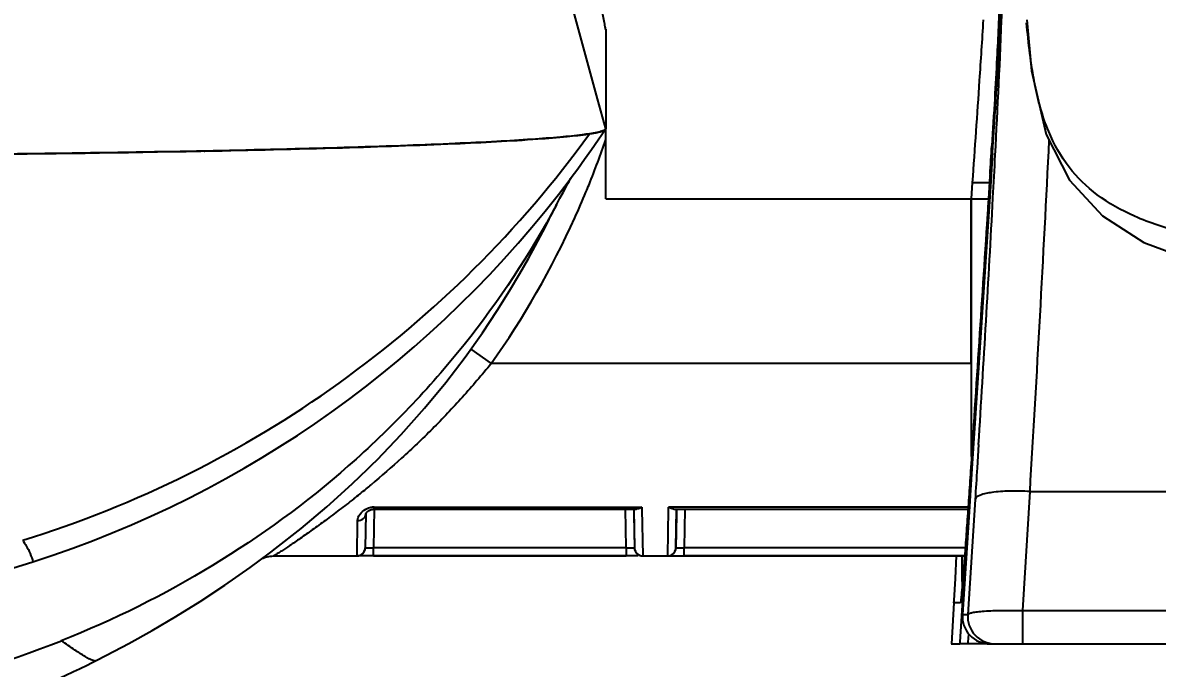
# Model space of a CAD drawing. Header units: millimetres. Extents: x 50 to 1284, y 47 to 781.
# Drawn here: x 828.49 to 869.75, y 81.3 to 104.8 of the extents above; entities that cross this region are included whole.
import ezdxf

# ---------------------------------------------------------------- set-up
doc = ezdxf.new("R2010")
doc.units = ezdxf.units.MM
doc.header["$LTSCALE"] = 20
doc.layers.add('00_COMPONENTS', color=7, linetype='Continuous')
doc.layers.add('____', color=7, linetype='Continuous')
doc.styles.add('유형1', font='gbeitc.shx', dxfattribs={"height": 8})
doc.dimstyles.new('ISO-25', dxfattribs={"dimtxt": 2.5, "dimasz": 3, "dimexe": 1.25, "dimexo": 0.5, "dimgap": 1, "dimtad": 3, "dimtoh": 1, "dimdsep": 46, "dimtxsty": '유형1', "dimcen": 2.5, "dimclrd": 5, "dimclre": 5, "dimclrt": 5, "dimadec": 0, "dimazin": 0, "dimtfac": 1, "dimtmove": 0, "dimatfit": 3, "dimfxl": 0, "dimarcsym": 0})

# ---------------------------------------------------------------- blocks, each defined once
blk = doc.blocks.new('*D3')
at = {"layer": '____', "color": 2, "lineweight": -2}
for p, q in [((783.794, 99.937), (783.794, 47.5)), ((1262.463, 82.249), (1262.463, 47.5)), ((1256.463, 50), (789.794, 50))]:
    blk.add_line(p, q, dxfattribs=at)
at = {"layer": '____', "color": 2}
for points in [[(789.794, 51), (789.794, 49), (783.794, 50)], [(1256.463, 51), (1256.463, 49), (1262.463, 50)]]:
    blk.add_solid(points, dxfattribs=at)
at = {"layer": 'Defpoints', "color": 0}
for p in [(783.794, 100.937), (1262.463, 83.249), (783.794, 50)]:
    blk.add_point(p, dxfattribs=at)
at = {"layer": '____', "color": 2, "insert": (1023.128, 55), "char_height": 8, "attachment_point": 5, "style": '유형1'}
blk.add_mtext('478.7', dxfattribs=at)

msp = doc.modelspace()

# ---------------------------------------------------------------- linework, layer by layer
at = {"layer": '00_COMPONENTS', "color": 9, "linetype": 'Continuous'}
for p, q in [((849.395, 102.03), (847.895, 107.525)), ((849.694, 100.937), (849.395, 102.03)), ((863.731, 99.932), (863.748, 100.212)), ((863.039, 98.978), (863.654, 98.978)), ((849.694, 98.392), (862.979, 98.392)), ((844.79, 92.917), (845.534, 92.392)), ((862.979, 92.392), (845.534, 92.392)), ((863.255, 89.446), (863.202, 88.596)), ((865.124, 87.736), (864.848, 83.403)), ((865.124, 87.736), (886.068, 87.736)), ((841.273, 87.097), (841.249, 85.687)), ((841.278, 87.173), (850.712, 87.173)), ((841.278, 87.097), (841.278, 87.173)), ((850.439, 85.687), (850.414, 87.097)), ((850.712, 87.173), (850.816, 87.173)), ((850.816, 87.173), (851.009, 87.173)), ((851.009, 87.173), (851.01, 87.1)), ((851.01, 87.1), (851.038, 85.392)), ((851.949, 85.392), (851.977, 87.1)), ((851.977, 87.1), (851.979, 87.173)), ((852.171, 87.173), (851.979, 87.173)), ((852.275, 87.173), (852.171, 87.173)), ((862.874, 87.173), (852.275, 87.173)), ((852.573, 87.097), (852.549, 85.687)), ((863.129, 87.448), (862.862, 83.26)), ((840.649, 85.392), (840.67, 86.681)), ((850.439, 85.687), (841.249, 85.687)), ((841.249, 85.392), (841.249, 85.687)), ((850.439, 85.687), (850.439, 85.392)), ((852.549, 85.392), (852.549, 85.687)), ((862.768, 85.687), (852.549, 85.687)), ((862.582, 82.263), (862.692, 83.961)), ((864.848, 83.403), (864.848, 82.192)), ((864.848, 83.403), (933.296, 83.403)), ((862.666, 83.258), (862.862, 83.26)), ((862.881, 82.256), (862.9, 82.55)), ((862.577, 82.192), (862.582, 82.263)), ((862.877, 82.192), (862.88, 82.243)), ((862.88, 82.243), (862.881, 82.256))]:
    msp.add_line(p, q, dxfattribs=at)
at = {"layer": '00_COMPONENTS', "color": 7, "linetype": 'Continuous'}
for p, q in [((849.694, 104.556), (849.694, 104.535)), ((849.694, 104.535), (849.694, 104.417)), ((849.694, 104.535), (849.694, 104.417)), ((849.694, 104.417), (849.694, 104.07)), ((849.694, 104.417), (849.694, 102.112)), ((849.694, 104.07), (849.694, 102.381)), ((849.694, 102.381), (849.694, 101.999)), ((849.694, 102.112), (849.694, 100.937)), ((849.694, 101.999), (849.694, 100.937)), ((849.671, 100.901), (849.677, 100.907)), ((849.687, 100.918), (849.694, 100.937)), ((849.694, 100.545), (849.694, 100.937)), ((849.694, 98.392), (849.694, 100.545)), ((835.086, 100.125), (834.966, 100.123)), ((835.086, 100.125), (835.117, 100.126)), ((848.438, 99.158), (848.438, 99.157)), ((848.439, 99.158), (848.438, 99.158)), ((863.707, 99.211), (863.012, 88.57)), ((863.668, 99.214), (863.654, 99.004)), ((863.671, 99.27), (863.668, 99.214)), ((862.998, 98.392), (863.039, 98.978)), ((863.654, 99.004), (863.614, 98.384)), ((862.979, 98.393), (862.998, 98.392)), ((862.979, 92.392), (862.979, 98.392)), ((862.997, 89.006), (862.998, 98.392)), ((862.998, 98.392), (863.614, 98.392)), ((847.904, 98.171), (847.912, 98.187)), ((847.909, 98.181), (847.904, 98.171)), ((844.58, 92.622), (845.212, 93.509)), ((841.183, 88.706), (841.379, 88.895)), ((841.041, 88.567), (841.09, 88.615)), ((841.09, 88.615), (841.183, 88.706)), ((863.012, 88.57), (862.897, 86.798)), ((841.278, 87.097), (841.278, 87.097)), ((841.278, 87.097), (850.712, 87.097)), ((850.712, 87.097), (850.816, 87.097)), ((850.714, 87.097), (850.718, 86.889)), ((850.714, 87.095), (850.738, 85.687)), ((852.171, 87.097), (852.275, 87.097)), ((852.249, 85.687), (852.273, 87.095)), ((852.273, 87.097), (852.27, 86.889)), ((852.275, 87.097), (862.869, 87.097)), ((840.97, 86.92), (840.949, 85.687)), ((840.97, 86.92), (840.949, 85.687)), ((850.718, 86.889), (850.738, 85.687)), ((852.27, 86.889), (852.249, 85.687)), ((862.897, 86.798), (862.666, 83.258)), ((837.092, 85.218), (837.514, 85.53)), ((837.514, 85.53), (837.689, 85.661)), ((836.761, 84.972), (837.092, 85.218)), ((837.612, 85.392), (837.616, 85.392)), ((837.616, 85.392), (840.649, 85.392)), ((837.616, 85.392), (840.649, 85.392)), ((840.825, 85.392), (840.649, 85.392)), ((841.249, 85.392), (840.825, 85.392)), ((841.249, 85.392), (850.439, 85.392)), ((850.439, 85.392), (841.249, 85.392)), ((850.491, 85.392), (850.439, 85.392)), ((850.782, 85.392), (850.491, 85.392)), ((850.863, 85.392), (850.782, 85.392)), ((851.038, 85.392), (851.949, 85.392)), ((851.038, 85.392), (851.949, 85.392)), ((851.949, 85.392), (852.549, 85.392)), ((852.549, 85.392), (862.746, 85.392)), ((862.746, 85.392), (852.549, 85.392)), ((862.41, 84.576), (862.456, 85.392)), ((862.364, 83.767), (862.41, 84.576)), ((862.359, 83.692), (862.364, 83.767)), ((862.35, 83.692), (862.264, 82.192)), ((862.348, 83.692), (862.359, 83.692)), ((862.595, 83.692), (862.348, 83.692)), ((862.262, 82.192), (862.577, 82.192)), ((862.877, 82.192), (862.577, 82.192)), ((863.663, 82.192), (862.877, 82.192)), ((863.663, 82.192), (863.86, 82.192)), ((863.86, 82.192), (864.848, 82.192)), ((863.86, 82.192), (864.848, 82.192)), ((864.848, 82.192), (935.289, 82.192)), ((831.142, 81.575), (831.142, 81.575))]:
    msp.add_line(p, q, dxfattribs=at)
for points in [[(865.013, 104.899), (865.174, 103.043), (865.707, 100.732), (866.561, 99.061), (867.764, 97.762), (869.261, 96.801), (870.995, 96.154), (872.979, 95.738)], [(848.438, 99.157), (848.677, 99.48), (848.928, 99.826), (849.177, 100.176), (849.423, 100.53), (849.687, 100.918)], [(847.912, 98.187), (848.03, 98.407), (848.153, 98.638), (848.25, 98.821), (848.318, 98.946), (848.36, 99.023), (848.392, 99.079), (848.418, 99.123), (848.422, 99.129)], [(848.422, 99.129), (848.433, 99.147), (848.442, 99.162), (848.444, 99.165)], [(845.212, 93.509), (845.752, 94.321), (846.2, 95.037), (846.574, 95.667), (846.883, 96.212), (847.128, 96.661), (847.319, 97.022), (847.475, 97.323), (847.599, 97.567), (847.692, 97.75), (847.766, 97.897), (847.823, 98.011), (847.862, 98.088), (847.889, 98.142), (847.907, 98.177), (847.913, 98.188)], [(841.379, 88.895), (842.26, 89.815), (843.108, 90.77), (843.881, 91.708), (844.58, 92.622)], [(837.689, 85.661), (838.619, 86.396), (839.552, 87.184), (840.479, 88.022), (841.041, 88.567)], [(840.97, 86.92), (840.97, 86.92), (840.971, 86.922), (840.971, 86.924), (840.972, 86.927), (840.974, 86.932), (840.977, 86.939), (840.98, 86.946), (840.985, 86.954), (840.991, 86.962), (840.997, 86.971), (841.005, 86.98), (841.013, 86.989), (841.023, 86.999), (841.033, 87.008), (841.044, 87.017), (841.056, 87.026), (841.069, 87.034), (841.082, 87.043), (841.097, 87.051), (841.113, 87.059), (841.129, 87.066), (841.146, 87.073), (841.164, 87.079), (841.183, 87.084), (841.202, 87.088), (841.221, 87.092), (841.24, 87.095), (841.259, 87.096), (841.278, 87.097)], [(837.212, 85.306), (837.233, 85.316), (837.279, 85.334), (837.328, 85.35), (837.382, 85.364), (837.437, 85.376), (837.494, 85.385), (837.552, 85.39), (837.612, 85.392)], [(831.142, 81.575), (831.536, 81.776), (832.353, 82.21), (833.195, 82.68), (834.059, 83.189), (834.943, 83.738), (835.843, 84.331), (836.761, 84.972)], [(829.405, 80.757), (829.509, 80.803), (829.614, 80.849), (829.718, 80.896), (829.822, 80.943), (829.926, 80.99), (830.031, 81.038), (830.135, 81.086), (830.239, 81.135), (830.343, 81.184), (830.448, 81.234), (830.552, 81.284), (830.656, 81.334), (830.76, 81.385), (830.864, 81.436), (830.968, 81.488), (831.072, 81.54), (831.142, 81.575)]]:
    msp.add_lwpolyline(points, dxfattribs=at)
for centre, radius, start, end in [((628.324, 117.487), 236.06, 356.83619, 357.25952), ((830.815, 101.134), 19.183, 10.5359, 10.6677), ((397.395, 130.133), 467.335, 356.30687, 356.85082), ((847.882, 108.648), 7.989, 278.5228, 278.8084), ((848.032, 107.685), 7.014, 278.802, 279.3697), ((848.174, 106.823), 6.14, 279.3762, 279.656), ((848.719, 103.9), 3.167, 281.7461, 282.1693), ((849.421, 101.322), 0.492, 292.0922, 293.5788), ((393.446, 129.524), 471.197, 356.31866, 356.44654), ((817.976, 989.253), 889.293, 270.010969, 271.094667), ((852.331, 87.683), 0.619, 235.3566, 239.6722), ((840.649, 85.692), 0.3, 270, 359), ((840.649, 85.692), 0.3, 280.0654, 349.0403), ((840.649, 85.692), 0.3, 280.406, 300.8755), ((840.649, 85.692), 0.3, 300.8755, 349.2125), ((840.649, 85.692), 0.3, 349.2125, 359), ((851.038, 85.692), 0.3, 181, 270), ((851.038, 85.692), 0.3, 181, 190.9597), ((851.038, 85.692), 0.3, 190.6141, 259.594), ((851.038, 85.692), 0.3, 190.9597, 259.9346), ((851.949, 85.692), 0.3, 270, 359), ((851.949, 85.692), 0.3, 279.9507, 349.049), ((851.949, 85.692), 0.3, 349.049, 359), ((840.649, 85.692), 0.3, 270, 280.406), ((840.649, 85.692), 0.3, 270, 280.0654), ((840.649, 85.692), 0.3, 270, 280.406), ((851.038, 85.692), 0.3, 259.594, 270), ((851.038, 85.692), 0.3, 259.9806, 270), ((851.038, 85.692), 0.3, 259.9346, 270), ((851.949, 85.692), 0.3, 270, 279.9507), ((851.949, 85.692), 0.3, 270, 279.951), ((851.949, 85.692), 0.3, 270, 279.9507)]:
    msp.add_arc(centre, radius, start, end, dxfattribs=at)
at = {"layer": '00_COMPONENTS', "color": 9, "linetype": 'Continuous'}
for centre, radius, start, end in [((399.282, 124.531), 465.227, 356.9742, 357.61798), ((816.618, 124.268), 40.105, 287.2213, 324.1033), ((820.804, 110.27), 30.483, 338.1032, 341.3966), ((-331.576, 159.698), 1198.862, 356.558742, 357.170501), ((95.026, 139.807), 769.865, 356.918189, 357.034177), ((816.744, 122.833), 39.561, 287.8383, 323.239), ((820.23, 110.5), 31.1, 335.695, 337.5624), ((820.436, 110.414), 30.878, 337.564, 338.1091), ((-176.825, 154.609), 1042.119, 356.414992, 356.909112), ((819.183, 111.014), 32.266, 324.751, 335.6278), ((822.398, 110.516), 29.324, 309.3373, 309.78), ((821.237, 111.935), 31.157, 308.2678, 309.3341), ((841.279, 86.532), 0.641, 90.0639, 96.9341), ((841.009, 99.045), 13.36, 270.8057, 271.0292), ((816.744, 122.835), 39.563, 252.1617, 287.8383), ((863.859, 83.192), 1, 176.106, 270.0141)]:
    msp.add_arc(centre, radius, start, end, dxfattribs=at)
at = {"layer": '00_COMPONENTS', "color": 7, "linetype": 'Continuous'}
msp.add_ellipse((862.658, 88.692), major_axis=(0, 4.5), ratio=0.004298, start_param=-3.888237, end_param=-3.300181, dxfattribs=at)
for points, knots in [([(849.667, 104.685), (849.653, 104.759), (849.609, 104.995), (849.565, 105.23), (849.538, 105.392)], [0, 0, 0, 0, 0.314518, 1, 1, 1, 1]), ([(864.001, 105.378), (863.996, 105.135), (863.971, 104.512), (863.917, 103.397), (863.837, 101.953), (863.773, 100.89), (863.738, 100.319)], [0, 0, 0, 0, 0.143504, 0.369246, 0.661506, 1, 1, 1, 1]), ([(863.039, 98.978), (863.125, 100.217), (863.258, 102.19), (863.392, 104.162), (863.432, 104.896)], [0, 0, 0, 0, 0.628339, 1, 1, 1, 1]), ([(849.694, 104.535), (849.694, 104.545), (849.685, 104.581), (849.68, 104.616), (849.675, 104.642)], [0, 0, 0, 0, 0.284774, 1, 1, 1, 1]), ([(849.373, 100.801), (849.196, 100.764), (848.755, 100.701), (847.968, 100.621), (846.931, 100.542), (845.653, 100.465), (844.142, 100.392), (841.699, 100.293), (838.167, 100.188), (833.439, 100.088), (828.175, 100.015), (822.55, 99.969), (818.699, 99.959), (816.744, 99.959)], [0, 0, 0, 0, 0.016571, 0.040866, 0.072763, 0.11207, 0.158496, 0.211707, 0.33674, 0.483167, 0.646186, 0.820393, 1, 1, 1, 1]), ([(835.117, 100.126), (836.784, 100.159), (839.815, 100.23), (843.852, 100.372), (846.58, 100.511), (848.198, 100.642), (848.811, 100.709), (849.066, 100.747)], [0, 0, 0, 0, 0.358046, 0.65124, 0.867643, 0.944564, 1, 1, 1, 1]), ([(849.204, 100.769), (849.218, 100.772), (849.272, 100.781), (849.325, 100.791), (849.363, 100.799)], [0, 0, 0, 0, 0.268233, 1, 1, 1, 1]), ([(849.513, 100.835), (849.503, 100.832), (849.456, 100.82), (849.409, 100.809), (849.373, 100.801)], [0, 0, 0, 0, 0.224823, 1, 1, 1, 1]), ([(849.386, 100.804), (849.409, 100.809), (849.483, 100.826), (849.557, 100.846), (849.606, 100.866)], [0, 0, 0, 0, 0.303962, 1, 1, 1, 1]), ([(849.694, 100.937), (849.694, 100.915), (849.649, 100.883), (849.587, 100.858), (849.54, 100.843), (849.513, 100.835)], [0, 0, 0, 0, 0.319979, 0.610574, 1, 1, 1, 1]), ([(849.618, 100.871), (849.623, 100.873), (849.642, 100.882), (849.66, 100.892), (849.671, 100.901)], [0, 0, 0, 0, 0.292488, 1, 1, 1, 1]), ([(849.677, 100.907), (849.679, 100.908), (849.683, 100.912), (849.686, 100.916), (849.687, 100.918)], [0, 0, 0, 0, 0.523853, 1, 1, 1, 1]), ([(862.971, 88.605), (862.95, 88.284), (862.908, 87.656), (862.845, 86.745), (862.793, 86.025), (862.754, 85.495), (862.727, 85.14), (862.702, 84.817), (862.679, 84.532), (862.658, 84.285), (862.642, 84.105), (862.631, 83.983), (862.624, 83.908), (862.617, 83.844), (862.611, 83.791), (862.606, 83.75), (862.602, 83.72), (862.599, 83.702), (862.597, 83.695), (862.595, 83.692), (862.595, 83.692)], [0, 0, 0, 0, 0.195634, 0.383332, 0.556049, 0.634657, 0.707175, 0.772968, 0.831387, 0.881761, 0.923557, 0.941152, 0.956503, 0.969584, 0.980366, 0.988818, 0.994913, 0.998627, 0.999593, 1, 1, 1, 1]), ([(851.009, 87.173), (850.992, 87.162), (850.933, 87.125), (850.864, 87.097), (850.814, 87.097)], [0, 0, 0, 0, 0.28394, 1, 1, 1, 1]), ([(852.173, 87.097), (852.161, 87.097), (852.106, 87.103), (852.055, 87.127), (852.018, 87.148)], [0, 0, 0, 0, 0.221631, 1, 1, 1, 1]), ([(862.666, 83.258), (862.649, 82.993), (862.843, 82.424), (863.398, 82.192), (863.663, 82.192)], [0, 0, 0, 0, 0.500022, 1, 1, 1, 1])]:
    msp.add_open_spline(points, degree=3, knots=knots, dxfattribs=at)
at = {"layer": '00_COMPONENTS', "color": 9, "linetype": 'Continuous'}
for points, knots in [([(863.748, 100.212), (863.809, 101.172), (863.912, 102.879), (864.003, 104.587), (864.037, 105.336)], [0, 0, 0, 0, 0.561807, 1, 1, 1, 1]), ([(875.44, 96.535), (874.563, 96.587), (872.956, 96.717), (870.765, 97.095), (868.983, 97.665), (867.569, 98.459), (866.476, 99.51), (865.703, 100.903), (865.222, 102.7), (865.065, 104.044), (865.002, 104.796)], [0, 0, 0, 0, 0.173397, 0.317893, 0.438005, 0.540794, 0.635115, 0.733524, 0.851024, 1, 1, 1, 1]), ([(863.676, 99.087), (863.681, 99.158), (863.699, 99.439), (863.717, 99.721), (863.731, 99.932)], [0, 0, 0, 0, 0.25086, 1, 1, 1, 1]), ([(863.676, 99.087), (863.677, 99.089), (863.687, 99.09), (863.693, 99.091), (863.699, 99.091)], [0, 0, 0, 0, 0.288892, 1, 1, 1, 1]), ([(847.904, 98.171), (846.944, 96.379), (844.689, 92.962), (840.446, 88.526), (835.481, 84.893), (831.801, 83.06), (829.896, 82.305)], [0, 0, 0, 0, 0.249242, 0.498656, 0.748852, 1, 1, 1, 1]), ([(845.534, 92.392), (845.189, 91.979), (844.497, 91.166), (843.41, 90.015), (842.295, 88.959), (841.538, 88.295), (841.16, 87.98)], [0, 0, 0, 0, 0.259476, 0.514878, 0.762737, 1, 1, 1, 1]), ([(865.124, 87.736), (864.875, 87.751), (864.415, 87.763), (863.788, 87.717), (863.385, 87.646), (863.14, 87.522), (863.129, 87.448)], [0, 0, 0, 0, 0.362513, 0.673789, 0.891205, 1, 1, 1, 1]), ([(840.534, 87.472), (840.359, 87.335), (840.016, 87.07), (839.511, 86.693), (839.037, 86.349), (838.665, 86.086), (838.393, 85.897), (838.213, 85.774), (838.051, 85.665), (837.91, 85.572), (837.794, 85.498), (837.712, 85.448), (837.665, 85.42), (837.636, 85.405), (837.63, 85.399), (837.615, 85.392), (837.616, 85.392)], [0, 0, 0, 0, 0.186036, 0.362812, 0.527432, 0.676366, 0.743446, 0.804708, 0.859423, 0.90668, 0.945529, 0.974974, 0.985753, 0.993646, 0.998459, 1, 1, 1, 1]), ([(840.67, 86.681), (840.672, 86.759), (840.742, 86.935), (840.885, 87.052), (840.972, 87.098)], [0, 0, 0, 0, 0.442837, 1, 1, 1, 1]), ([(840.972, 87.098), (840.989, 87.107), (841.062, 87.141), (841.141, 87.161), (841.202, 87.169)], [0, 0, 0, 0, 0.237669, 1, 1, 1, 1]), ([(840.67, 86.681), (840.744, 86.68), (840.889, 86.719), (840.969, 86.856), (840.97, 86.92)], [0, 0, 0, 0, 0.535469, 1, 1, 1, 1]), ([(828.491, 85.961), (828.537, 85.896), (828.696, 85.653), (828.814, 85.38), (828.863, 85.174)], [0, 0, 0, 0, 0.271981, 1, 1, 1, 1]), ([(840.949, 85.687), (840.949, 85.685), (840.961, 85.688), (840.973, 85.684), (841.003, 85.685), (841.024, 85.685), (841.037, 85.685)], [0, 0, 0, 0, 0.066223, 0.260288, 0.575766, 1, 1, 1, 1]), ([(841.037, 85.685), (841.048, 85.685), (841.102, 85.685), (841.155, 85.686), (841.197, 85.686)], [0, 0, 0, 0, 0.216921, 1, 1, 1, 1]), ([(850.439, 85.687), (850.477, 85.686), (850.532, 85.685), (850.603, 85.685), (850.648, 85.685), (850.684, 85.685), (850.714, 85.684), (850.726, 85.688), (850.739, 85.685), (850.738, 85.687)], [0, 0, 0, 0, 0.382143, 0.555628, 0.707129, 0.831407, 0.923552, 0.980388, 1, 1, 1, 1]), ([(852.249, 85.687), (852.249, 85.685), (852.261, 85.688), (852.274, 85.684), (852.303, 85.685), (852.339, 85.685), (852.384, 85.685), (852.455, 85.685), (852.511, 85.686), (852.549, 85.687)], [0, 0, 0, 0, 0.019613, 0.076449, 0.168594, 0.292872, 0.444374, 0.617858, 1, 1, 1, 1]), ([(862.862, 83.26), (862.867, 83.279), (862.931, 83.311), (863.044, 83.339), (863.232, 83.367), (863.587, 83.399), (864.134, 83.416), (864.597, 83.411), (864.848, 83.403)], [0, 0, 0, 0, 0.029917, 0.091014, 0.184438, 0.307646, 0.625702, 1, 1, 1, 1]), ([(831.142, 81.575), (831.127, 81.567), (831.079, 81.571), (831, 81.6), (830.889, 81.655), (830.681, 81.777), (830.345, 81.996), (830.06, 82.192), (829.896, 82.305)], [0, 0, 0, 0, 0.034215, 0.091867, 0.17596, 0.287087, 0.590309, 1, 1, 1, 1])]:
    msp.add_open_spline(points, degree=3, knots=knots, dxfattribs=at)
at = {"layer": '00_COMPONENTS', "color": 7, "linetype": 'Continuous'}
for points in [[(863.759, 100.03), (863.742, 99.757), (863.724, 99.484), (863.707, 99.211)], [(863.614, 98.384), (863.399, 95.124), (863.185, 91.865), (862.971, 88.605)]]:
    msp.add_open_spline(points, degree=3, dxfattribs=at)
at = {"layer": '00_COMPONENTS', "color": 9, "linetype": 'Continuous'}
for points in [[(862.692, 83.961), (863.021, 89.003), (863.349, 94.045), (863.676, 99.087)], [(863.202, 88.596), (863.178, 88.213), (863.153, 87.831), (863.129, 87.448)], [(803.588, 82.306), (807.738, 80.661), (816.744, 78.946), (825.749, 80.661), (829.899, 82.306)]]:
    msp.add_open_spline(points, degree=3, dxfattribs=at)

# ---------------------------------------------------------------- dimensions: what is measured, and where the dimension line sits
at = {"layer": '____', "color": 2}
dim = msp.add_linear_dim(base=(783.794, 50), p1=(1262.463, 83.249), p2=(783.794, 100.937), text='478.7', dimstyle='ISO-25', override={"dimtxt": 8, "dimasz": 6, "dimexe": 2.5, "dimexo": 1, "dimtoh": 0, "dimcen": -1, "dimclrd": 2, "dimclre": 2, "dimclrt": 2}, dxfattribs=at)
dim.commit()
dim.dimension.update_dxf_attribs({"geometry": '*D3', "text_midpoint": (1023.128, 55)})

doc.saveas('drawing.dxf')
